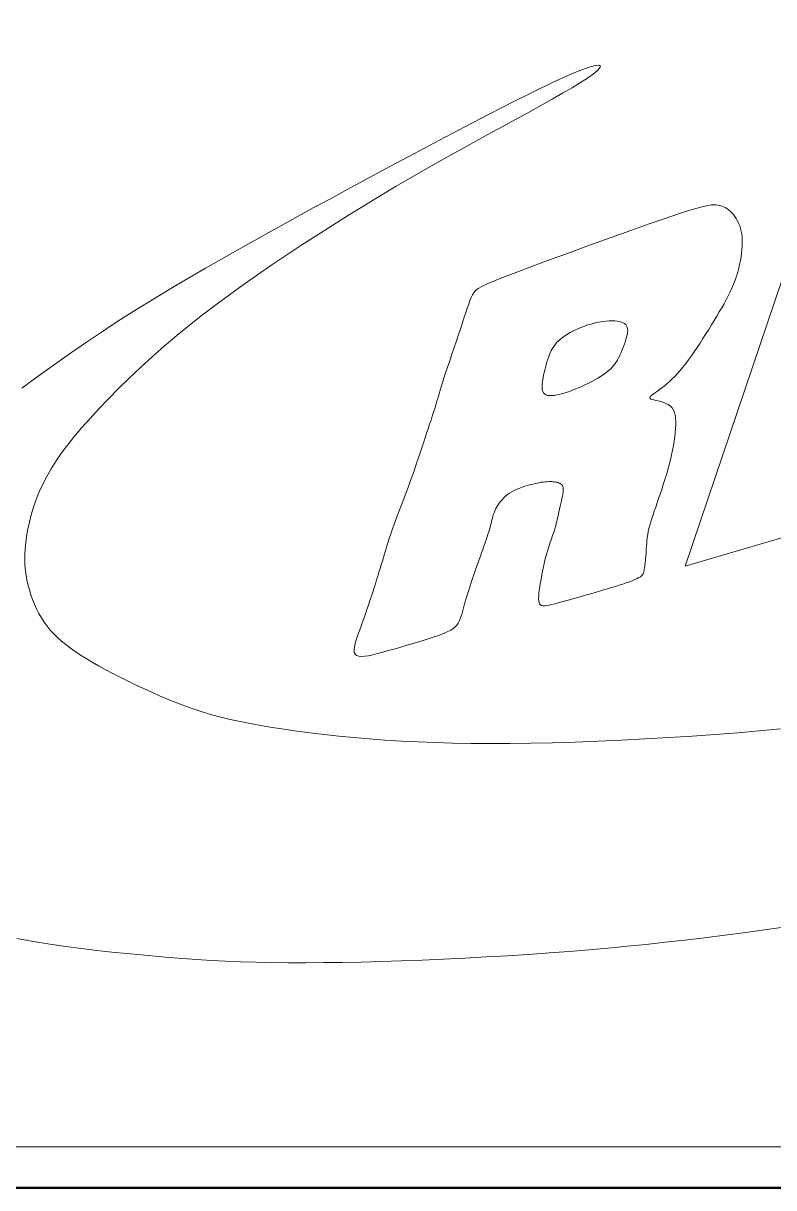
# Model space of a CAD drawing. Header units: millimetres. Extents: x 150 to 4305, y 150 to 3000.
# Drawn here: x 1040.2 to 1101.8, y 150 to 245.6 of the extents above; entities that cross this region are included whole.
import ezdxf

# ---------------------------------------------------------------- set-up
doc = ezdxf.new("R2010")
doc.units = ezdxf.units.MM
doc.header["$LTSCALE"] = 15
for name, color, linetype, lineweight in [('圖框 (ISO)', 7, 'Continuous', 50), ('圖框層', 7, 'Continuous', 20), ('標題 (ISO)', 7, 'Continuous', 50), ('輪廓線層', 7, 'Continuous', 13)]:
    doc.layers.add(name, color=color, linetype=linetype, lineweight=lineweight)
doc.styles.add('文字型式124', font='kaiu.ttf')
doc.styles.add('文字型式61', font='kaiu.ttf')
doc.styles.add('文字型式65', font='kaiu.ttf')
doc.styles.add('文字型式85', font='kaiu.ttf')
doc.styles.add('文字型式88', font='kaiu.ttf')

# ---------------------------------------------------------------- blocks, each defined once
blk = doc.blocks.new('圖框 預設圖框')
at = {"layer": '圖框 (ISO)', "flags": 128}
blk.add_lwpolyline([(10, 10), (10, 200), (287, 200), (287, 10), (10, 10)], dxfattribs=at)
blk = doc.blocks.new('標題欄框 ISO')
at = {"layer": '圖框層', "color": 7}
blk.add_line((85.948, 15.0347), (362.948, 15.0347), dxfattribs=at)
at = {"layer": '輪廓線層', "color": 1, "true_color": 0xff0000}
for p, q in [((148.2763, 20.8978), (148.3422, 20.9253)), ((148.3422, 20.9253), (148.3917, 20.9432)), ((148.4137, 20.9059), (148.3828, 20.884)), ((148.3917, 20.9432), (148.4259, 20.9526)), ((148.4365, 20.9244), (148.4137, 20.9059)), ((148.4259, 20.9526), (148.4463, 20.9543)), ((148.4503, 20.9392), (148.4365, 20.9244)), ((148.4463, 20.9543), (148.4539, 20.9496)), ((148.4539, 20.9496), (148.4503, 20.9392)), ((148.0908, 20.8107), (148.1926, 20.8598)), ((148.1926, 20.8598), (148.2763, 20.8978)), ((148.3443, 20.8591), (148.2988, 20.8313)), ((148.3828, 20.884), (148.3443, 20.8591)), ((147.9739, 20.7523), (148.0908, 20.8107)), ((148.2471, 20.8009), (148.1897, 20.7681)), ((148.2988, 20.8313), (148.2471, 20.8009)), ((147.8461, 20.687), (147.9739, 20.7523)), ((148.1272, 20.7331), (148.0604, 20.6962)), ((148.1897, 20.7681), (148.1272, 20.7331)), ((147.7113, 20.6169), (147.8461, 20.687)), ((147.9897, 20.6575), (147.9157, 20.6171)), ((148.0604, 20.6962), (147.9897, 20.6575)), ((147.5735, 20.5444), (147.7113, 20.6169)), ((147.9157, 20.6171), (147.8387, 20.5751)), ((147.4368, 20.4718), (147.5735, 20.5444)), ((147.7591, 20.5315), (147.6773, 20.4864)), ((147.8387, 20.5751), (147.7591, 20.5315)), ((147.3052, 20.4014), (147.4368, 20.4718)), ((147.6773, 20.4864), (147.5938, 20.4398)), ((147.1826, 20.3355), (147.3052, 20.4014)), ((147.5938, 20.4398), (147.5088, 20.3918)), ((147.0721, 20.2758), (147.1826, 20.3355)), ((147.4228, 20.3424), (147.3362, 20.2917)), ((147.5088, 20.3918), (147.4228, 20.3424)), ((146.9729, 20.222), (147.0721, 20.2758)), ((147.3362, 20.2917), (147.2493, 20.2399)), ((146.8831, 20.1729), (146.9729, 20.222)), ((147.2493, 20.2399), (147.1624, 20.1872)), ((146.801, 20.1278), (146.8831, 20.1729)), ((147.1624, 20.1872), (147.0757, 20.1336)), ((146.6522, 20.0454), (146.7246, 20.0856)), ((146.7246, 20.0856), (146.801, 20.1278)), ((146.9896, 20.0796), (146.9043, 20.0251)), ((147.0757, 20.1336), (146.9896, 20.0796)), ((146.5819, 20.0062), (146.6522, 20.0454)), ((146.9043, 20.0251), (146.8202, 19.9705)), ((146.4406, 19.927), (146.5119, 19.967)), ((146.5119, 19.967), (146.5819, 20.0062)), ((146.8202, 19.9705), (146.7375, 19.9159)), ((146.2935, 19.8436), (146.3679, 19.886)), ((146.3679, 19.886), (146.4406, 19.927)), ((146.7375, 19.9159), (146.6565, 19.8615)), ((146.2177, 19.7999), (146.2935, 19.8436)), ((146.6565, 19.8615), (146.5772, 19.8071)), ((146.1402, 19.7545), (146.2177, 19.7999)), ((146.5772, 19.8071), (146.4996, 19.7526)), ((145.9805, 19.658), (146.0611, 19.7072)), ((146.0611, 19.7072), (146.1402, 19.7545)), ((146.4236, 19.6979), (146.3493, 19.6429)), ((146.4996, 19.7526), (146.4236, 19.6979)), ((145.8982, 19.6067), (145.9805, 19.658)), ((146.3493, 19.6429), (146.2766, 19.5873)), ((145.8143, 19.553), (145.8982, 19.6067)), ((146.2766, 19.5873), (146.2054, 19.5312)), ((145.729, 19.4971), (145.8143, 19.553)), ((146.2054, 19.5312), (146.1358, 19.4742)), ((145.555, 19.3789), (145.6425, 19.4391)), ((145.6425, 19.4391), (145.729, 19.4971)), ((146.1358, 19.4742), (146.0678, 19.4165)), ((145.4667, 19.3168), (145.555, 19.3789)), ((146.0678, 19.4165), (146.0016, 19.3582)), ((145.3777, 19.2528), (145.4667, 19.3168)), ((146.0016, 19.3582), (145.9376, 19.2999)), ((145.2883, 19.187), (145.3777, 19.2528)), ((145.9376, 19.2999), (145.8761, 19.2419)), ((145.8174, 19.1846), (145.7618, 19.1286)), ((145.8761, 19.2419), (145.8174, 19.1846)), ((145.7618, 19.1286), (145.7096, 19.0741)), ((145.7096, 19.0741), (145.6612, 19.0217)), ((145.6612, 19.0217), (145.6167, 18.9716)), ((145.6167, 18.9716), (145.5762, 18.9236)), ((145.5393, 18.8774), (145.5059, 18.8326)), ((145.5762, 18.9236), (145.5393, 18.8774)), ((145.5059, 18.8326), (145.4757, 18.7889)), ((145.4486, 18.7461), (145.4243, 18.7037)), ((145.4757, 18.7889), (145.4486, 18.7461)), ((145.4243, 18.7037), (145.4027, 18.6614)), ((145.3835, 18.619), (145.3667, 18.5767)), ((145.4027, 18.6614), (145.3835, 18.619)), ((145.3667, 18.5767), (145.3521, 18.5348)), ((145.3397, 18.4936), (145.3293, 18.4533)), ((145.3521, 18.5348), (145.3397, 18.4936)), ((145.3293, 18.4533), (145.3208, 18.4143)), ((145.3142, 18.3769), (145.3093, 18.3413)), ((145.3208, 18.4143), (145.3142, 18.3769)), ((145.306, 18.3077), (145.3043, 18.276)), ((145.3093, 18.3413), (145.306, 18.3077)), ((145.3043, 18.276), (145.304, 18.2458)), ((145.304, 18.2458), (145.3052, 18.217)), ((145.3052, 18.217), (145.3077, 18.1892)), ((145.3077, 18.1892), (145.3115, 18.1621)), ((145.3115, 18.1621), (145.3164, 18.1355)), ((145.3164, 18.1355), (145.3225, 18.1091)), ((145.3225, 18.1091), (145.3296, 18.0827)), ((145.3296, 18.0827), (145.3377, 18.0563)), ((145.3377, 18.0563), (145.347, 18.0301)), ((145.347, 18.0301), (145.3573, 18.0042)), ((145.3573, 18.0042), (145.3688, 17.9788)), ((145.3688, 17.9788), (145.3814, 17.954)), ((145.3814, 17.954), (145.3951, 17.9299)), ((145.3951, 17.9299), (145.4101, 17.9067)), ((145.4101, 17.9067), (145.4262, 17.8844)), ((145.4262, 17.8844), (145.4437, 17.863)), ((145.4437, 17.863), (145.4625, 17.8423)), ((145.4625, 17.8423), (145.4828, 17.8223)), ((145.4828, 17.8223), (145.5047, 17.8026)), ((145.5047, 17.8026), (145.5283, 17.7833)), ((145.5283, 17.7833), (145.5536, 17.7642)), ((145.5536, 17.7642), (145.5807, 17.7451)), ((145.5807, 17.7451), (145.6098, 17.7259)), ((145.6098, 17.7259), (145.6408, 17.7066)), ((145.6408, 17.7066), (145.6735, 17.6871)), ((145.6735, 17.6871), (145.7081, 17.6675)), ((145.7081, 17.6675), (145.7444, 17.6476)), ((145.7444, 17.6476), (145.7824, 17.6276)), ((145.7824, 17.6276), (145.822, 17.6072)), ((145.822, 17.6072), (145.8631, 17.5866)), ((145.8631, 17.5866), (145.9058, 17.5658)), ((145.9058, 17.5658), (145.9498, 17.5448)), ((145.9498, 17.5448), (145.995, 17.524)), ((145.995, 17.524), (146.0411, 17.5035)), ((146.0411, 17.5035), (146.088, 17.4835)), ((146.088, 17.4835), (146.1355, 17.4644)), ((146.1355, 17.4644), (146.1833, 17.4462)), ((146.1833, 17.4462), (146.2313, 17.4293)), ((146.2313, 17.4293), (146.2795, 17.4137)), ((146.2795, 17.4137), (146.3281, 17.3993)), ((146.3281, 17.3993), (146.3777, 17.3861)), ((146.3777, 17.3861), (146.4289, 17.3738)), ((146.4289, 17.3738), (146.482, 17.3622)), ((146.482, 17.3622), (146.5376, 17.3513)), ((146.5376, 17.3513), (146.5961, 17.3408)), ((146.5961, 17.3408), (146.6582, 17.3305)), ((146.6582, 17.3305), (146.7241, 17.3204)), ((146.7241, 17.3204), (146.7937, 17.3105)), ((146.7937, 17.3105), (146.8667, 17.3009)), ((146.8667, 17.3009), (146.943, 17.2917)), ((146.943, 17.2917), (147.0222, 17.283)), ((147.0222, 17.283), (147.1042, 17.275)), ((147.1042, 17.275), (147.1885, 17.2676)), ((148.6992, 17.2668), (148.8282, 17.2742)), ((148.8282, 17.2742), (148.9559, 17.2825)), ((148.9559, 17.2825), (149.0813, 17.2915)), ((149.0813, 17.2915), (149.2034, 17.3012)), ((149.2034, 17.3012), (149.3226, 17.3115)), ((149.3226, 17.3115), (149.4391, 17.3225)), ((147.1885, 17.2676), (147.2751, 17.2611)), ((147.2751, 17.2611), (147.3637, 17.2554)), ((147.3637, 17.2554), (147.4546, 17.2507)), ((147.4546, 17.2507), (147.5484, 17.247)), ((147.5484, 17.247), (147.6453, 17.2442)), ((147.6453, 17.2442), (147.7458, 17.2425)), ((147.7458, 17.2425), (147.8504, 17.2418)), ((147.8504, 17.2418), (147.9595, 17.2422)), ((147.9595, 17.2422), (148.0734, 17.2437)), ((148.0734, 17.2437), (148.1923, 17.2463)), ((148.1923, 17.2463), (148.3155, 17.2499)), ((148.3155, 17.2499), (148.4417, 17.2546)), ((148.4417, 17.2546), (148.57, 17.2603)), ((148.57, 17.2603), (148.6992, 17.2668)), ((149.1351, 16.1933), (149.0237, 16.1794)), ((149.2492, 16.2081), (149.1351, 16.1933)), ((149.3655, 16.2238), (149.2492, 16.2081)), ((149.4838, 16.2406), (149.3655, 16.2238)), ((145.352, 16.1591), (145.2616, 16.1752)), ((145.441, 16.1447), (145.352, 16.1591)), ((145.5286, 16.1319), (145.441, 16.1447)), ((145.6147, 16.1204), (145.5286, 16.1319)), ((148.5997, 16.1323), (148.4954, 16.1224)), ((148.7039, 16.1429), (148.5997, 16.1323)), ((148.8088, 16.1543), (148.7039, 16.1429)), ((148.9151, 16.1664), (148.8088, 16.1543)), ((149.0237, 16.1794), (148.9151, 16.1664)), ((145.699, 16.1101), (145.6147, 16.1204)), ((145.7815, 16.1009), (145.699, 16.1101)), ((145.8619, 16.0924), (145.7815, 16.1009)), ((145.9404, 16.0846), (145.8619, 16.0924)), ((146.0174, 16.0773), (145.9404, 16.0846)), ((146.0935, 16.0708), (146.0174, 16.0773)), ((146.1694, 16.0648), (146.0935, 16.0708)), ((146.2458, 16.0596), (146.1694, 16.0648)), ((147.5948, 16.0618), (147.4787, 16.0568)), ((147.712, 16.0675), (147.5948, 16.0618)), ((147.8294, 16.0738), (147.712, 16.0675)), ((147.946, 16.0807), (147.8294, 16.0738)), ((148.061, 16.0881), (147.946, 16.0807)), ((148.1736, 16.096), (148.061, 16.0881)), ((148.2831, 16.1043), (148.1736, 16.096)), ((148.3901, 16.1131), (148.2831, 16.1043)), ((148.4954, 16.1224), (148.3901, 16.1131)), ((146.3233, 16.055), (146.2458, 16.0596)), ((146.4026, 16.0511), (146.3233, 16.055)), ((146.4843, 16.0479), (146.4026, 16.0511)), ((146.5689, 16.0454), (146.4843, 16.0479)), ((146.6567, 16.0436), (146.5689, 16.0454)), ((146.7476, 16.0426), (146.6567, 16.0436)), ((146.8418, 16.0423), (146.7476, 16.0426)), ((146.9394, 16.0428), (146.8418, 16.0423)), ((147.0404, 16.044), (146.9394, 16.0428)), ((147.1449, 16.046), (147.0404, 16.044)), ((147.2529, 16.0488), (147.1449, 16.046)), ((147.3644, 16.0524), (147.2529, 16.0488)), ((147.4787, 16.0568), (147.3644, 16.0524))]:
    blk.add_line(p, q, dxfattribs=at)
at = {"layer": '輪廓線層', "color": 116, "true_color": 0x007f3f}
for p, q in [((148.8091, 20.1162), (148.8812, 20.1405)), ((148.8812, 20.1405), (148.9384, 20.159)), ((148.9384, 20.159), (148.9829, 20.1724)), ((148.9829, 20.1724), (149.0167, 20.1815)), ((149.0167, 20.1815), (149.0419, 20.187)), ((149.0419, 20.187), (149.0606, 20.1896)), ((149.0606, 20.1896), (149.0747, 20.1902)), ((149.0747, 20.1902), (149.0863, 20.1895)), ((149.0863, 20.1895), (149.0972, 20.188)), ((149.0972, 20.188), (149.1077, 20.1859)), ((149.1077, 20.1859), (149.1179, 20.183)), ((149.1179, 20.183), (149.1278, 20.1793)), ((149.1278, 20.1793), (149.1373, 20.1748)), ((149.1373, 20.1748), (149.1466, 20.1693)), ((149.1466, 20.1693), (149.1557, 20.1629)), ((149.1557, 20.1629), (149.1645, 20.1554)), ((149.1645, 20.1554), (149.1732, 20.1467)), ((149.1732, 20.1467), (149.1816, 20.1371)), ((148.621, 20.0503), (148.7214, 20.0857)), ((148.7214, 20.0857), (148.8091, 20.1162)), ((149.1816, 20.1371), (149.1896, 20.1264)), ((149.1896, 20.1264), (149.1972, 20.1149)), ((149.1972, 20.1149), (149.2042, 20.1025)), ((149.2042, 20.1025), (149.2105, 20.0894)), ((149.2105, 20.0894), (149.2161, 20.0757)), ((149.2161, 20.0757), (149.2208, 20.0614)), ((148.4, 19.9708), (148.5125, 20.0114)), ((148.5125, 20.0114), (148.621, 20.0503)), ((149.2208, 20.0614), (149.2245, 20.0465)), ((149.2245, 20.0465), (149.2274, 20.0312)), ((149.2274, 20.0312), (149.2293, 20.0153)), ((149.2293, 20.0153), (149.2304, 19.9988)), ((148.2878, 19.93), (148.4, 19.9708)), ((149.23, 19.9638), (149.2287, 19.9453)), ((149.2306, 19.9816), (149.23, 19.9638)), ((149.2304, 19.9988), (149.2306, 19.9816)), ((148.0818, 19.854), (148.1803, 19.8905)), ((148.1803, 19.8905), (148.2878, 19.93)), ((148.9171, 18.2133), (149.4905, 19.9062)), ((149.2202, 19.8856), (149.2159, 19.8645)), ((149.2237, 19.9062), (149.2202, 19.8856)), ((149.2266, 19.9261), (149.2237, 19.9062)), ((149.2287, 19.9453), (149.2266, 19.9261)), ((147.9278, 19.7959), (147.9966, 19.8221)), ((147.9966, 19.8221), (148.0818, 19.854)), ((149.2051, 19.8213), (149.1985, 19.7995)), ((149.2109, 19.843), (149.2051, 19.8213)), ((149.2159, 19.8645), (149.2109, 19.843)), ((147.805, 19.7438), (147.8342, 19.7578)), ((147.8342, 19.7578), (147.8744, 19.7749)), ((147.8744, 19.7749), (147.9278, 19.7959)), ((149.1829, 19.756), (149.174, 19.7345)), ((149.1911, 19.7776), (149.1829, 19.756)), ((149.1985, 19.7995), (149.1911, 19.7776)), ((147.7473, 19.6825), (147.7541, 19.697)), ((147.7541, 19.697), (147.7613, 19.7094)), ((147.7613, 19.7094), (147.7707, 19.7207)), ((147.7707, 19.7207), (147.7846, 19.7318)), ((147.7846, 19.7318), (147.805, 19.7438)), ((149.1642, 19.7132), (149.1537, 19.6919)), ((149.174, 19.7345), (149.1642, 19.7132)), ((147.7257, 19.6253), (147.7332, 19.6467)), ((147.7332, 19.6467), (147.7404, 19.6658)), ((147.7404, 19.6658), (147.7473, 19.6825)), ((149.1305, 19.6488), (149.1179, 19.6268)), ((149.1425, 19.6705), (149.1305, 19.6488)), ((149.1537, 19.6919), (149.1425, 19.6705)), ((147.6997, 19.5464), (147.7091, 19.5752)), ((147.7091, 19.5752), (147.7177, 19.6015)), ((147.7177, 19.6015), (147.7257, 19.6253)), ((149.0909, 19.5811), (149.0765, 19.5573)), ((149.1047, 19.6043), (149.0909, 19.5811)), ((149.1179, 19.6268), (149.1047, 19.6043)), ((147.6782, 19.4814), (147.6894, 19.5151)), ((147.6894, 19.5151), (147.6997, 19.5464)), ((148.2886, 19.4913), (148.3108, 19.5027)), ((148.3108, 19.5027), (148.3338, 19.5132)), ((148.3338, 19.5132), (148.3572, 19.5226)), ((148.3572, 19.5226), (148.3805, 19.5308)), ((148.3805, 19.5308), (148.4033, 19.5379)), ((148.4033, 19.5379), (148.4251, 19.5436)), ((148.4251, 19.5436), (148.446, 19.5481)), ((148.446, 19.5481), (148.4658, 19.5515)), ((148.4658, 19.5515), (148.4844, 19.5538)), ((148.4844, 19.5538), (148.5019, 19.5551)), ((148.5019, 19.5551), (148.5181, 19.5554)), ((148.5181, 19.5554), (148.533, 19.5549)), ((148.533, 19.5549), (148.5465, 19.5536)), ((148.5465, 19.5536), (148.5586, 19.5516)), ((148.5586, 19.5516), (148.5692, 19.5487)), ((148.5692, 19.5487), (148.5785, 19.5451)), ((148.5785, 19.5451), (148.5862, 19.5405)), ((148.5862, 19.5405), (148.5926, 19.535)), ((148.5926, 19.535), (148.5974, 19.5284)), ((148.5974, 19.5284), (148.6008, 19.5207)), ((148.6008, 19.5207), (148.6027, 19.5119)), ((148.6032, 19.5018), (148.6024, 19.4907)), ((148.6027, 19.5119), (148.6032, 19.5018)), ((149.0464, 19.5082), (149.0308, 19.4833)), ((149.0617, 19.5329), (149.0464, 19.5082)), ((149.0765, 19.5573), (149.0617, 19.5329)), ((147.654, 19.4095), (147.6663, 19.4459)), ((147.6663, 19.4459), (147.6782, 19.4814)), ((148.2039, 19.423), (148.2164, 19.4379)), ((148.2164, 19.4379), (148.2311, 19.4522)), ((148.2311, 19.4522), (148.2483, 19.466)), ((148.2483, 19.466), (148.2676, 19.4791)), ((148.2676, 19.4791), (148.2886, 19.4913)), ((148.5891, 19.4386), (148.5841, 19.4245)), ((148.5936, 19.4525), (148.5891, 19.4386)), ((148.5974, 19.4659), (148.5936, 19.4525)), ((148.6004, 19.4787), (148.5974, 19.4659)), ((148.6024, 19.4907), (148.6004, 19.4787)), ((149.0151, 19.4585), (148.9992, 19.4339)), ((149.0308, 19.4833), (149.0151, 19.4585)), ((147.6417, 19.3729), (147.654, 19.4095)), ((148.1714, 19.361), (148.1775, 19.3766)), ((148.1775, 19.3766), (148.1848, 19.3923)), ((148.1848, 19.3923), (148.1935, 19.4078)), ((148.1935, 19.4078), (148.2039, 19.423)), ((148.5675, 19.3818), (148.5612, 19.3678)), ((148.5733, 19.396), (148.5675, 19.3818)), ((148.5788, 19.4102), (148.5733, 19.396)), ((148.5841, 19.4245), (148.5788, 19.4102)), ((148.9674, 19.3866), (148.9517, 19.3641)), ((148.9833, 19.4099), (148.9674, 19.3866)), ((148.9992, 19.4339), (148.9833, 19.4099)), ((147.618, 19.3026), (147.6296, 19.337)), ((147.6296, 19.337), (147.6417, 19.3729)), ((148.1533, 19.3005), (148.1572, 19.3152)), ((148.1572, 19.3152), (148.1615, 19.3301)), ((148.1615, 19.3301), (148.1661, 19.3455)), ((148.1661, 19.3455), (148.1714, 19.361)), ((148.53, 19.3151), (148.5199, 19.3031)), ((148.539, 19.3277), (148.53, 19.3151)), ((148.5471, 19.3407), (148.539, 19.3277)), ((148.5545, 19.3541), (148.5471, 19.3407)), ((148.5612, 19.3678), (148.5545, 19.3541)), ((148.9207, 19.3221), (148.9055, 19.3026)), ((148.9362, 19.3426), (148.9207, 19.3221)), ((148.9517, 19.3641), (148.9362, 19.3426)), ((147.5978, 19.2417), (147.6073, 19.2706)), ((147.6073, 19.2706), (147.618, 19.3026)), ((148.141, 19.2457), (148.1435, 19.2588)), ((148.1435, 19.2588), (148.1464, 19.2723)), ((148.1464, 19.2723), (148.1497, 19.2862)), ((148.1497, 19.2862), (148.1533, 19.3005)), ((148.4551, 19.2509), (148.4397, 19.2417)), ((148.4698, 19.2605), (148.4551, 19.2509)), ((148.4837, 19.2704), (148.4698, 19.2605)), ((148.4967, 19.2808), (148.4837, 19.2704)), ((148.5089, 19.2917), (148.4967, 19.2808)), ((148.5199, 19.3031), (148.5089, 19.2917)), ((148.8604, 19.2508), (148.8457, 19.2359)), ((148.8753, 19.2669), (148.8604, 19.2508)), ((148.8903, 19.2842), (148.8753, 19.2669)), ((148.9055, 19.3026), (148.8903, 19.2842)), ((147.5771, 19.1752), (147.5829, 19.1946)), ((147.5829, 19.1946), (147.5898, 19.2165)), ((147.5898, 19.2165), (147.5978, 19.2417)), ((148.135, 19.1975), (148.1357, 19.2088)), ((148.135, 19.1869), (148.135, 19.1975)), ((148.1361, 19.1772), (148.135, 19.1869)), ((148.1357, 19.2088), (148.137, 19.2206)), ((148.137, 19.2206), (148.1388, 19.233)), ((148.1388, 19.233), (148.141, 19.2457)), ((148.3198, 19.1829), (148.3019, 19.1759)), ((148.3376, 19.1904), (148.3198, 19.1829)), ((148.3553, 19.1984), (148.3376, 19.1904)), ((148.3729, 19.2066), (148.3553, 19.1984)), ((148.3902, 19.2151), (148.3729, 19.2066)), ((148.4072, 19.2238), (148.3902, 19.2151)), ((148.4237, 19.2326), (148.4072, 19.2238)), ((148.4397, 19.2417), (148.4237, 19.2326)), ((148.7897, 19.1882), (148.7772, 19.1789)), ((148.8029, 19.1985), (148.7897, 19.1882)), ((148.8168, 19.2098), (148.8029, 19.1985)), ((148.8311, 19.2223), (148.8168, 19.2098)), ((148.8457, 19.2359), (148.8311, 19.2223)), ((147.5579, 19.1099), (147.5626, 19.1258)), ((147.5626, 19.1258), (147.5672, 19.1415)), ((147.5672, 19.1415), (147.5719, 19.1578)), ((147.5719, 19.1578), (147.5771, 19.1752)), ((148.1384, 19.1686), (148.1361, 19.1772)), ((148.1421, 19.1612), (148.1384, 19.1686)), ((148.1475, 19.1551), (148.1421, 19.1612)), ((148.1547, 19.1505), (148.1475, 19.1551)), ((148.1638, 19.1476), (148.1547, 19.1505)), ((148.1748, 19.1462), (148.1638, 19.1476)), ((148.1874, 19.1463), (148.1748, 19.1462)), ((148.2014, 19.1476), (148.1874, 19.1463)), ((148.2165, 19.1501), (148.2014, 19.1476)), ((148.2326, 19.1537), (148.2165, 19.1501)), ((148.2493, 19.1581), (148.2326, 19.1537)), ((148.2666, 19.1634), (148.2493, 19.1581)), ((148.2842, 19.1693), (148.2666, 19.1634)), ((148.3019, 19.1759), (148.2842, 19.1693)), ((148.7246, 19.1371), (148.724, 19.1335)), ((148.724, 19.1335), (148.7258, 19.1304)), ((148.7272, 19.1411), (148.7246, 19.1371)), ((148.7258, 19.1304), (148.7299, 19.1275)), ((148.7317, 19.1456), (148.7272, 19.1411)), ((148.7299, 19.1275), (148.7366, 19.1248)), ((148.738, 19.1508), (148.7317, 19.1456)), ((148.7366, 19.1248), (148.746, 19.1223)), ((148.7458, 19.1566), (148.738, 19.1508)), ((148.7551, 19.1632), (148.7458, 19.1566)), ((148.746, 19.1223), (148.7575, 19.1197)), ((148.7656, 19.1706), (148.7551, 19.1632)), ((148.7575, 19.1197), (148.7705, 19.1168)), ((148.7772, 19.1789), (148.7656, 19.1706)), ((147.5343, 19.0344), (147.541, 19.0553)), ((147.541, 19.0553), (147.5472, 19.0749)), ((147.5472, 19.0749), (147.5529, 19.0931)), ((147.5529, 19.0931), (147.5579, 19.1099)), ((148.7705, 19.1168), (148.7845, 19.1132)), ((148.7845, 19.1132), (148.7987, 19.1089)), ((148.7987, 19.1089), (148.8126, 19.1035)), ((148.8126, 19.1035), (148.8256, 19.0968)), ((148.8256, 19.0968), (148.837, 19.0886)), ((148.837, 19.0886), (148.8464, 19.0787)), ((148.8464, 19.0787), (148.8538, 19.067)), ((148.8538, 19.067), (148.8594, 19.0538)), ((147.5195, 18.9891), (147.5271, 19.0123)), ((147.5271, 19.0123), (147.5343, 19.0344)), ((148.8594, 19.0538), (148.8633, 19.0389)), ((148.8633, 19.0389), (148.8657, 19.0226)), ((148.8657, 19.0226), (148.8668, 19.0048)), ((148.8668, 19.0048), (148.8667, 18.9857)), ((147.4948, 18.9143), (147.5033, 18.94)), ((147.5033, 18.94), (147.5115, 18.9649)), ((147.5115, 18.9649), (147.5195, 18.9891)), ((148.8638, 18.9436), (148.8611, 18.9208)), ((148.8657, 18.9652), (148.8638, 18.9436)), ((148.8667, 18.9857), (148.8657, 18.9652)), ((147.4772, 18.861), (147.4861, 18.888)), ((147.4861, 18.888), (147.4948, 18.9143)), ((148.8535, 18.8725), (148.8487, 18.8471)), ((148.8577, 18.8971), (148.8535, 18.8725)), ((148.8611, 18.9208), (148.8577, 18.8971)), ((147.4485, 18.7757), (147.4585, 18.805)), ((147.4585, 18.805), (147.468, 18.8334)), ((147.468, 18.8334), (147.4772, 18.861)), ((148.8431, 18.8211), (148.8369, 18.7946)), ((148.8487, 18.8471), (148.8431, 18.8211)), ((147.4272, 18.7145), (147.4381, 18.7456)), ((147.4381, 18.7456), (147.4485, 18.7757)), ((148.8228, 18.7405), (148.8149, 18.7133)), ((148.8301, 18.7677), (148.8228, 18.7405)), ((148.8369, 18.7946), (148.8301, 18.7677)), ((147.4036, 18.6494), (147.4157, 18.6824)), ((147.4157, 18.6824), (147.4272, 18.7145)), ((148.141, 18.673), (148.1307, 18.6716)), ((148.1509, 18.6742), (148.141, 18.673)), ((148.1603, 18.675), (148.1509, 18.6742)), ((148.1694, 18.6755), (148.1603, 18.675)), ((148.1781, 18.6756), (148.1694, 18.6755)), ((148.1864, 18.6754), (148.1781, 18.6756)), ((148.1943, 18.6749), (148.1864, 18.6754)), ((148.2018, 18.6741), (148.1943, 18.6749)), ((148.209, 18.673), (148.2018, 18.6741)), ((148.2158, 18.6716), (148.209, 18.673)), ((148.8067, 18.6861), (148.7983, 18.6592)), ((148.8149, 18.7133), (148.8067, 18.6861)), ((147.3783, 18.5817), (147.391, 18.6157)), ((147.391, 18.6157), (147.4036, 18.6494)), ((147.9572, 18.6128), (147.9458, 18.6045)), ((147.9692, 18.6203), (147.9572, 18.6128)), ((147.9818, 18.627), (147.9692, 18.6203)), ((147.9947, 18.6331), (147.9818, 18.627)), ((148.008, 18.6386), (147.9947, 18.6331)), ((148.0214, 18.6436), (148.008, 18.6386)), ((148.0347, 18.6481), (148.0214, 18.6436)), ((148.048, 18.6521), (148.0347, 18.6481)), ((148.061, 18.6558), (148.048, 18.6521)), ((148.0736, 18.6592), (148.061, 18.6558)), ((148.0858, 18.6623), (148.0736, 18.6592)), ((148.0976, 18.6651), (148.0858, 18.6623)), ((148.1091, 18.6676), (148.0976, 18.6651)), ((148.1201, 18.6697), (148.1091, 18.6676)), ((148.1307, 18.6716), (148.1201, 18.6697)), ((148.2222, 18.6698), (148.2158, 18.6716)), ((148.2281, 18.6677), (148.2222, 18.6698)), ((148.2336, 18.6651), (148.2281, 18.6677)), ((148.2384, 18.662), (148.2336, 18.6651)), ((148.2426, 18.6582), (148.2384, 18.662)), ((148.246, 18.6536), (148.2426, 18.6582)), ((148.2485, 18.6483), (148.246, 18.6536)), ((148.2483, 18.6069), (148.2499, 18.6172)), ((148.2502, 18.642), (148.2485, 18.6483)), ((148.2499, 18.6172), (148.2508, 18.6265)), ((148.2509, 18.6347), (148.2502, 18.642)), ((148.2508, 18.6265), (148.2509, 18.6347)), ((148.7897, 18.6329), (148.7811, 18.6071)), ((148.7983, 18.6592), (148.7897, 18.6329)), ((147.353, 18.5146), (147.3655, 18.5479)), ((147.3655, 18.5479), (147.3783, 18.5817)), ((147.893, 18.5468), (147.887, 18.5371)), ((147.8998, 18.5566), (147.893, 18.5468)), ((147.9074, 18.5666), (147.8998, 18.5566)), ((147.9159, 18.5765), (147.9074, 18.5666)), ((147.9251, 18.5862), (147.9159, 18.5765)), ((147.9351, 18.5956), (147.9251, 18.5862)), ((147.9458, 18.6045), (147.9351, 18.5956)), ((148.2341, 18.5407), (148.2375, 18.5559)), ((148.2375, 18.5559), (148.2406, 18.5702)), ((148.2406, 18.5702), (148.2435, 18.5834)), ((148.2435, 18.5834), (148.2461, 18.5957)), ((148.2461, 18.5957), (148.2483, 18.6069)), ((148.7644, 18.5584), (148.7565, 18.5358)), ((148.7727, 18.5823), (148.7644, 18.5584)), ((148.7811, 18.6071), (148.7727, 18.5823)), ((147.3295, 18.4513), (147.3409, 18.4823)), ((147.3409, 18.4823), (147.353, 18.5146)), ((147.8654, 18.4842), (147.8631, 18.4753)), ((147.8679, 18.4929), (147.8654, 18.4842)), ((147.8707, 18.5015), (147.8679, 18.4929)), ((147.8739, 18.5101), (147.8707, 18.5015)), ((147.8776, 18.5189), (147.8739, 18.5101)), ((147.8819, 18.5279), (147.8776, 18.5189)), ((147.887, 18.5371), (147.8819, 18.5279)), ((148.2188, 18.4725), (148.2231, 18.4904)), ((148.2231, 18.4904), (148.227, 18.5078)), ((148.227, 18.5078), (148.2307, 18.5246)), ((148.2307, 18.5246), (148.2341, 18.5407)), ((148.742, 18.4938), (148.7355, 18.4742)), ((148.749, 18.5143), (148.742, 18.4938)), ((148.7565, 18.5358), (148.749, 18.5143)), ((147.3094, 18.3948), (147.3189, 18.422)), ((147.3189, 18.422), (147.3295, 18.4513)), ((147.8499, 18.4254), (147.8465, 18.4135)), ((147.8529, 18.4365), (147.8499, 18.4254)), ((147.8557, 18.4469), (147.8529, 18.4365)), ((147.8583, 18.4568), (147.8557, 18.4469)), ((147.8607, 18.4662), (147.8583, 18.4568)), ((147.8631, 18.4753), (147.8607, 18.4662)), ((148.2041, 18.4171), (148.2094, 18.4357)), ((148.2094, 18.4357), (148.2143, 18.4542)), ((148.2143, 18.4542), (148.2188, 18.4725)), ((148.7197, 18.4196), (148.7158, 18.4025)), ((148.7243, 18.4372), (148.7197, 18.4196)), ((148.7295, 18.4553), (148.7243, 18.4372)), ((148.7355, 18.4742), (148.7295, 18.4553)), ((147.293, 18.3456), (147.3008, 18.3694)), ((147.3008, 18.3694), (147.3094, 18.3948)), ((147.8285, 18.3567), (147.8228, 18.34)), ((147.8337, 18.3725), (147.8285, 18.3567)), ((147.8385, 18.3872), (147.8337, 18.3725)), ((147.8427, 18.4008), (147.8385, 18.3872)), ((147.8465, 18.4135), (147.8427, 18.4008)), ((148.1798, 18.3431), (148.1861, 18.3615)), ((148.1861, 18.3615), (148.1923, 18.3799)), ((148.1923, 18.3799), (148.1984, 18.3985)), ((148.1984, 18.3985), (148.2041, 18.4171)), ((148.7104, 18.3693), (148.7086, 18.3533)), ((148.7127, 18.3857), (148.7104, 18.3693)), ((148.7158, 18.4025), (148.7127, 18.3857)), ((149.4514, 18.3695), (148.9171, 18.2133)), ((147.2729, 18.2809), (147.2792, 18.3016)), ((147.2792, 18.3016), (147.2858, 18.3231)), ((147.2858, 18.3231), (147.293, 18.3456)), ((147.8104, 18.3046), (147.804, 18.2864)), ((147.8167, 18.3225), (147.8104, 18.3046)), ((147.8228, 18.34), (147.8167, 18.3225)), ((148.1618, 18.2888), (148.1676, 18.3067)), ((148.1676, 18.3067), (148.1736, 18.3248)), ((148.1736, 18.3248), (148.1798, 18.3431)), ((148.7045, 18.294), (148.7037, 18.2805)), ((148.7053, 18.3081), (148.7045, 18.294)), ((148.7062, 18.3227), (148.7053, 18.3081)), ((148.7072, 18.3378), (148.7062, 18.3227)), ((148.7086, 18.3533), (148.7072, 18.3378)), ((147.2548, 18.2204), (147.2608, 18.2406)), ((147.2608, 18.2406), (147.2668, 18.2606)), ((147.2668, 18.2606), (147.2729, 18.2809)), ((147.7847, 18.2321), (147.7787, 18.2149)), ((147.791, 18.2499), (147.7847, 18.2321)), ((147.7975, 18.2681), (147.791, 18.2499)), ((147.804, 18.2864), (147.7975, 18.2681)), ((148.1437, 18.219), (148.1475, 18.2362)), ((148.1475, 18.2362), (148.1518, 18.2536)), ((148.1518, 18.2536), (148.1565, 18.2711)), ((148.1565, 18.2711), (148.1618, 18.2888)), ((148.6992, 18.2324), (148.6979, 18.2221)), ((148.7004, 18.2435), (148.6992, 18.2324)), ((148.7016, 18.2552), (148.7004, 18.2435)), ((148.7027, 18.2675), (148.7016, 18.2552)), ((148.7037, 18.2805), (148.7027, 18.2675)), ((147.2359, 18.1587), (147.2423, 18.1796)), ((147.2423, 18.1796), (147.2486, 18.2001)), ((147.2486, 18.2001), (147.2548, 18.2204)), ((147.7618, 18.1657), (147.7564, 18.1498)), ((147.7672, 18.1818), (147.7618, 18.1657)), ((147.7729, 18.1981), (147.7672, 18.1818)), ((147.7787, 18.2149), (147.7729, 18.1981)), ((148.1308, 18.1501), (148.1338, 18.1674)), ((148.1338, 18.1674), (148.1369, 18.1846)), ((148.1369, 18.1846), (148.1401, 18.2018)), ((148.1401, 18.2018), (148.1437, 18.219)), ((148.6844, 18.165), (148.6796, 18.1599)), ((148.6878, 18.1703), (148.6844, 18.165)), ((148.6902, 18.1758), (148.6878, 18.1703)), ((148.6919, 18.1818), (148.6902, 18.1758)), ((148.6932, 18.1884), (148.6919, 18.1818)), ((148.6942, 18.1956), (148.6932, 18.1884)), ((148.6954, 18.2036), (148.6942, 18.1956)), ((148.6966, 18.2125), (148.6954, 18.2036)), ((148.6979, 18.2221), (148.6966, 18.2125)), ((147.2155, 18.0938), (147.2225, 18.1159)), ((147.2225, 18.1159), (147.2293, 18.1375)), ((147.2293, 18.1375), (147.2359, 18.1587)), ((147.7407, 18.1024), (147.7355, 18.0864)), ((147.7459, 18.1183), (147.7407, 18.1024)), ((147.7511, 18.1341), (147.7459, 18.1183)), ((147.7564, 18.1498), (147.7511, 18.1341)), ((148.1221, 18.0977), (148.1249, 18.1151)), ((148.1249, 18.1151), (148.1279, 18.1327)), ((148.1279, 18.1327), (148.1308, 18.1501)), ((148.5368, 18.1022), (148.5156, 18.0957)), ((148.5573, 18.1087), (148.5368, 18.1022)), ((148.5769, 18.115), (148.5573, 18.1087)), ((148.5954, 18.1212), (148.5769, 18.115)), ((148.6126, 18.1273), (148.5954, 18.1212)), ((148.6283, 18.1332), (148.6126, 18.1273)), ((148.6424, 18.1389), (148.6283, 18.1332)), ((148.6547, 18.1444), (148.6424, 18.1389)), ((148.6651, 18.1498), (148.6547, 18.1444)), ((148.6733, 18.1549), (148.6651, 18.1498)), ((148.6796, 18.1599), (148.6733, 18.1549)), ((147.193, 18.0242), (147.2007, 18.048)), ((147.2007, 18.048), (147.2083, 18.0712)), ((147.2083, 18.0712), (147.2155, 18.0938)), ((147.7201, 18.0381), (147.7153, 18.0222)), ((147.7251, 18.0541), (147.7201, 18.0381)), ((147.7303, 18.0703), (147.7251, 18.0541)), ((147.7355, 18.0864), (147.7303, 18.0703)), ((148.1158, 18.0356), (148.1163, 18.0493)), ((148.1164, 18.0236), (148.1158, 18.0356)), ((148.1163, 18.0493), (148.1176, 18.0645)), ((148.1176, 18.0645), (148.1196, 18.0807)), ((148.1196, 18.0807), (148.1221, 18.0977)), ((148.3312, 18.0416), (148.308, 18.035)), ((148.3547, 18.0484), (148.3312, 18.0416)), ((148.3783, 18.0552), (148.3547, 18.0484)), ((148.4018, 18.062), (148.3783, 18.0552)), ((148.4252, 18.0688), (148.4018, 18.062)), ((148.4484, 18.0756), (148.4252, 18.0688)), ((148.4713, 18.0824), (148.4484, 18.0756)), ((148.4937, 18.0891), (148.4713, 18.0824)), ((148.5156, 18.0957), (148.4937, 18.0891)), ((147.1684, 17.9513), (147.1768, 17.9758)), ((147.1768, 17.9758), (147.185, 18.0001)), ((147.185, 18.0001), (147.193, 18.0242)), ((147.7023, 17.9767), (147.6986, 17.9625)), ((147.7063, 17.9914), (147.7023, 17.9767)), ((147.7107, 18.0066), (147.7063, 17.9914)), ((147.7153, 18.0222), (147.7107, 18.0066)), ((148.1182, 18.0137), (148.1164, 18.0236)), ((148.1213, 18.0061), (148.1182, 18.0137)), ((148.126, 18.0007), (148.1213, 18.0061)), ((148.1322, 17.9973), (148.126, 18.0007)), ((148.1399, 17.9956), (148.1322, 17.9973)), ((148.1493, 17.9955), (148.1399, 17.9956)), ((148.1604, 17.9967), (148.1493, 17.9955)), ((148.1733, 17.9991), (148.1604, 17.9967)), ((148.1881, 18.0025), (148.1733, 17.9991)), ((148.2047, 18.0065), (148.1881, 18.0025)), ((148.2229, 18.0113), (148.2047, 18.0065)), ((148.2426, 18.0166), (148.2229, 18.0113)), ((148.2635, 18.0224), (148.2426, 18.0166)), ((148.2854, 18.0285), (148.2635, 18.0224)), ((148.308, 18.035), (148.2854, 18.0285)), ((147.1513, 17.9024), (147.1599, 17.9268)), ((147.1599, 17.9268), (147.1684, 17.9513)), ((147.6818, 17.9117), (147.6756, 17.9007)), ((147.6868, 17.9235), (147.6818, 17.9117)), ((147.6912, 17.9359), (147.6868, 17.9235)), ((147.695, 17.9489), (147.6912, 17.9359)), ((147.6986, 17.9625), (147.695, 17.9489)), ((147.1255, 17.8313), (147.1338, 17.8544)), ((147.1338, 17.8544), (147.1426, 17.8782)), ((147.1426, 17.8782), (147.1513, 17.9024)), ((147.6027, 17.8472), (147.5835, 17.8394)), ((147.6199, 17.855), (147.6027, 17.8472)), ((147.6349, 17.8631), (147.6199, 17.855)), ((147.6479, 17.8715), (147.6349, 17.8631)), ((147.659, 17.8805), (147.6479, 17.8715)), ((147.6681, 17.8903), (147.659, 17.8805)), ((147.6756, 17.9007), (147.6681, 17.8903)), ((147.1079, 17.7705), (147.1121, 17.789)), ((147.1121, 17.789), (147.1181, 17.8094)), ((147.1181, 17.8094), (147.1255, 17.8313)), ((147.4218, 17.7874), (147.3895, 17.7778)), ((147.4534, 17.797), (147.4218, 17.7874)), ((147.4836, 17.8063), (147.4534, 17.797)), ((147.5121, 17.8152), (147.4836, 17.8063)), ((147.5382, 17.8236), (147.5121, 17.8152)), ((147.5619, 17.8316), (147.5382, 17.8236)), ((147.5835, 17.8394), (147.5619, 17.8316)), ((147.1061, 17.7543), (147.1079, 17.7705)), ((147.1072, 17.7408), (147.1061, 17.7543)), ((147.1115, 17.7303), (147.1072, 17.7408)), ((147.1196, 17.7233), (147.1115, 17.7303)), ((147.1313, 17.7193), (147.1196, 17.7233)), ((147.1463, 17.7181), (147.1313, 17.7193)), ((147.1644, 17.7194), (147.1463, 17.7181)), ((147.1854, 17.7227), (147.1644, 17.7194)), ((147.209, 17.7278), (147.1854, 17.7227)), ((147.235, 17.7343), (147.209, 17.7278)), ((147.2632, 17.7419), (147.235, 17.7343)), ((147.2932, 17.7502), (147.2632, 17.7419)), ((147.3246, 17.7591), (147.2932, 17.7502)), ((147.3569, 17.7683), (147.3246, 17.7591)), ((147.3895, 17.7778), (147.3569, 17.7683))]:
    blk.add_line(p, q, dxfattribs=at)
at = {"layer": '標題 (ISO)'}
for tag, p, height, style in [('描述_001', (104.229, 197.9181), 4, '文字型式65'), ('視圖比例_001', (286.3242, 30.3088), 3.5, '文字型式85'), ('狀態_001', (264.8843, 30.2266), 3.5, '文字型式85'), ('材料_001', (243.686, 30.4823), 2.9995, '文字型式61'), ('主題_001', (141.502, 29.2773), 3.3, '文字型式124'), ('建立日期_001', (286.0473, 24.1989), 2.5, '文字型式88'), ('工程師_001', (304.9423, 17.3489), 3.5, '文字型式85'), ('設計師_001', (344.9424, 17.3489), 3.5, '文字型式85'), ('零件號碼_001', (248.7573, 17.6315), 2.9995, '文字型式61'), ('標題_001', (217.3242, 17.0167), 3.5, '文字型式85')]:
    blk.add_attdef(tag, p, '', height=height, dxfattribs=dict(at, style=style))

msp = doc.modelspace()

# ---------------------------------------------------------------- block references
at = {"xscale": 15, "yscale": 15, "zscale": 15}
for name, p in [('圖框 預設圖框', (0, 0)), ('標題欄框 ISO', (-1139.219, -72.164))]:
    msp.add_blockref(name, p, dxfattribs=at)

doc.saveas('drawing.dxf')
